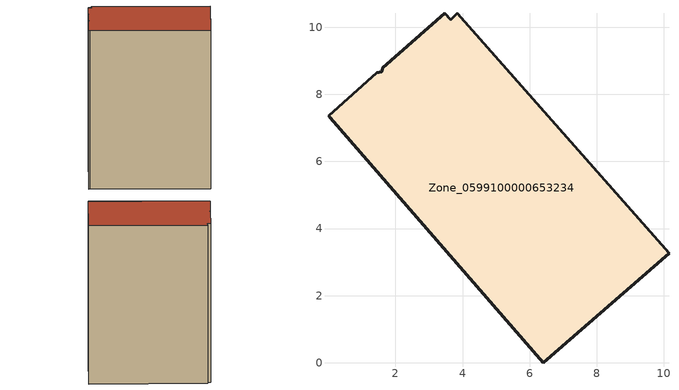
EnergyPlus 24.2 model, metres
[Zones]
Zone_0599100000653234
 floor ground (C_G): 10.15,3.26 6.41,0 0.06,7.31 0.01,7.37 1.45,8.63 1.59,8.68 1.63,8.79 3.47,10.41 3.64,10.22 3.84,10.41 z0
 wall outside (C_F): 6.41,0 10.15,3.26 3.84,10.41 3.64,10.22 3.47,10.41 1.63,8.79 1.59,8.68 1.45,8.63 0.01,7.37 0.06,7.31 6.41,0 z0:13.82
 roof outside (C_R): 10.15,3.26 3.84,10.41 3.64,10.22 3.47,10.41 1.63,8.79 1.59,8.68 1.45,8.63 0.01,7.37 0.06,7.31 6.41,0 z13.82
[BUILDING]
Pand.0599100000653234: North Axis=0; Terrain=City; Loads Convergence Tolerance Value=0.04; Temperature Convergence Tolerance Value=0.4; Solar Distribution=FullExterior; Maximum Number of Warmup Days=25; Minimum Number of Warmup Days=1
[Site:Location]
Rotterdam.The.Hague.AP_ZH_NLD Design_Conditions: Latitude=51.96; Longitude=4.45; Time Zone=1; Elevation=-4.5
[SITE:GROUNDTEMPERATURE:BUILDINGSURFACE]
18, 18, 18, 18, 18, 18, 18, 18, 18, 18, 18, 18
[MATERIAL] Thermal Absorptance=0.9; Solar Absorptance=0.7; Visible Absorptance=0.7
Name | Roughness | Thickness | Conductivity | Density | Specific Heat
G.TI.1946 | MediumSmooth | 0.15 | 1 | 540 | 1210
F.TI.1946 | Rough | 0.3 | 0.857143 | 1920 | 840
R.TI.1946 | MediumRough | 0.2 | 0.1 | 1500 | 1000
[CONSTRUCTION]
C_G: G.TI.1946
C_F: F.TI.1946
C_R: R.TI.1946
[ZONE]
Zone_0599100000653234: Type=1; Multiplier=1; Ceiling Height=Autocalculate; Volume=Autocalculate; Floor Area=autocalculate; Part of Total Floor Area=Yes
[ZONEINFILTRATION:DESIGNFLOWRATE]
Infil_Zone_0599100000653234: Zone or ZoneList or Space or SpaceList=Zone_0599100000653234; Schedule=AlwaysOn; Design Flow Rate Calculation Method=Flow/Area; Flow Rate per Floor Area=0.003; Constant Term Coefficient=1; Temperature Term Coefficient=0; Velocity Term Coefficient=0; Velocity Squared Term Coefficient=0
[HVACTEMPLATE:ZONE:IDEALLOADSAIRSYSTEM]
Zone_0599100000653234: Maximum Heating Supply Air Temperature=50; Minimum Cooling Supply Air Temperature=13; Maximum Heating Supply Air Humidity Ratio=0.0156; Minimum Cooling Supply Air Humidity Ratio=0.0077; Heating Limit=NoLimit; Cooling Limit=NoLimit; Dehumidification Control Type=ConstantSensibleHeatRatio; Cooling Sensible Heat Ratio=0.7; Dehumidification Setpoint=60; Humidification Control Type=None; Humidification Setpoint=30; Outdoor Air Method=None; Outdoor Air Flow Rate per Person=0.00944; Outdoor Air Flow Rate per Zone Floor Area=0; Outdoor Air Flow Rate per Zone=0; Demand Controlled Ventilation Type=None; Outdoor Air Economizer Type=NoEconomizer; Heat Recovery Type=None; Sensible Heat Recovery Effectiveness=0.7; Latent Heat Recovery Effectiveness=0.65
[ZONECONTROL:THERMOSTAT]
ThermostatControl_Zone_0599100000653234: Zone or ZoneList=Zone_0599100000653234; Control Type Schedule=DualSetpointControlType; Control 1=Thermostat_Zone_0599100000653234; Temperature Difference Between Cutout And Setpoint=0
[THERMOSTATSETPOINT:DUALSETPOINT]
Thermostat_Zone_0599100000653234: Heating Setpoint Temperature Schedule=HeatingSetpoint_Zone_0599100000653234; Cooling Setpoint Temperature Schedule=CoolingSetpoint_Zone_0599100000653234
[SCHEDULE:COMPACT]
HeatingSetpoint_Zone_0599100000653234: Through: 12/31, For: AllDays, Until: 24:00, 21
CoolingSetpoint_Zone_0599100000653234: Through: 12/31, For: AllDays, Until: 24:00, 24
DualSetpointControlType: Through: 12/31, For: AllDays, Until: 24:00, 4
AlwaysOn: Through: 12/31, For: AllDays, Until: 24:00, 1
